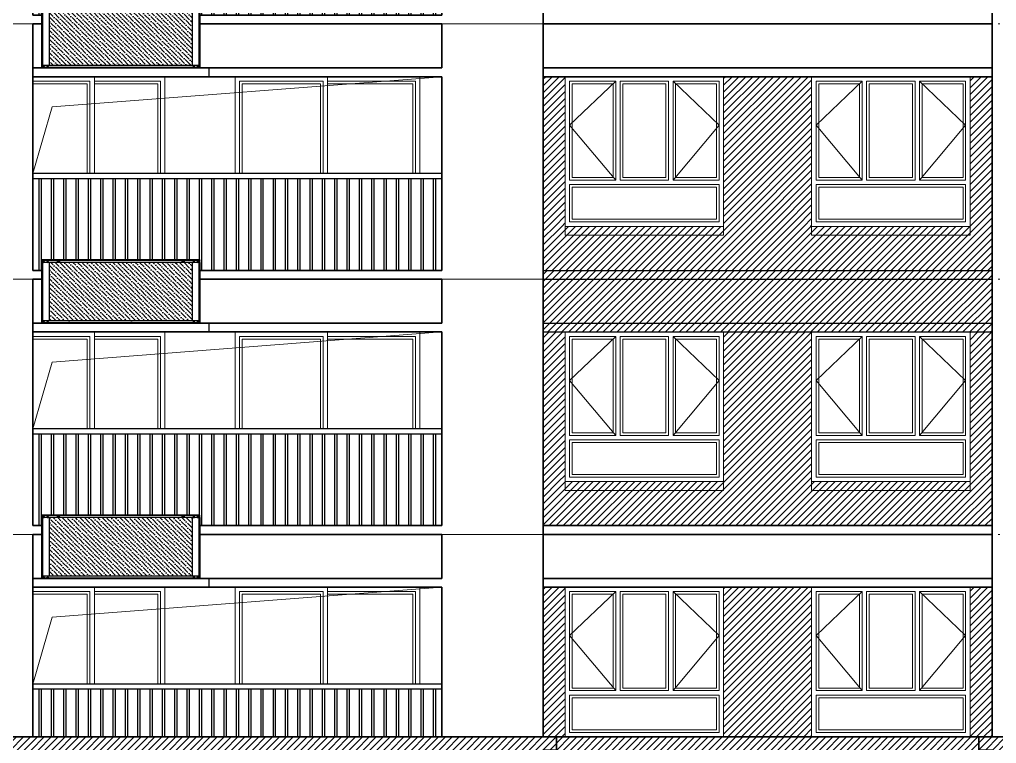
# Model space of a CAD drawing. Extents: x -518115 to 389031, y -231062 to 1628073.
# Drawn here: x 29817 to 40917, y 129774 to 137999 of the extents above; entities that cross this region are included whole.
import ezdxf
from ezdxf.xclip import XClip

# ---------------------------------------------------------------- set-up
doc = ezdxf.new("R2010")
doc.units = 0
doc.header["$LTSCALE"] = 1000
doc.header["$MEASUREMENT"] = 0
doc.header["$XCLIPFRAME"] = 0
doc.linetypes.add('DOTE', pattern=[2.4200000000000004, 2, -0.2, 0.02, -0.2])
for name, color, linetype in [('3-剖面填充（细）', 250, 'Continuous'), ('Stair-栏杆', 142, 'Continuous'), ('修改标示', 212, 'Continuous')]:
    doc.layers.add(name, color=color, linetype=linetype)
for name, color, linetype, lineweight in [('DOTE', 19, 'DOTE', 9), ('WALL', 9, 'Continuous', 40), ('WINDOW', 144, 'Continuous', 15), ('立面-中轮廓线', 213, 'Continuous', 35), ('立面-普通轮廓', 7, 'Continuous', 18), ('立面-洞口示意', 152, 'Continuous', 13), ('立面-窗开启线', 250, 'Continuous', 13)]:
    doc.layers.add(name, color=color, linetype=linetype, lineweight=lineweight)
pattern_1 = [(45, (-407299.9999999654, 91072.63961436594), (-39.28862052967754, 39.28862052967754), [])]
pattern_2 = [(45, (0, 0), (-39.28862052967754, 39.28862052967754), [])]
pattern_3 = [(45, (-407299.9999999654, 85272.63961436594), (-39.28862052967754, 39.28862052967754), [])]

# ---------------------------------------------------------------- blocks, each defined once
blk = doc.blocks.new('GHFHTFHFTHF')
at = {"layer": '3-剖面填充（细）'}
h = blk.add_hatch(dxfattribs=at)
h.set_pattern_fill('ANSI31', color=256, scale=35)
h.set_pattern_definition(pattern_2)
h.paths.add_polyline_path([(443066.5721629948, 44576.00000000252), (443316.5787164184, 44576.00000000246), (443316.5787164188, 46275.99999999823), (443066.5721629952, 46275.99999999817)])
h = blk.add_hatch(dxfattribs=at)
h.set_pattern_fill('ANSI31', color=256, scale=35)
h.set_pattern_definition(pattern_2)
h.paths.add_polyline_path([(445116.5790018001, 44576.00000000252), (446116.5852215823, 44576.00000000242), (446116.5852215827, 46275.99999999819), (445116.5790018005, 46275.99999999817)])
h = blk.add_hatch(dxfattribs=at)
h.set_pattern_fill('ANSI31', color=256, scale=35)
h.set_pattern_definition(pattern_2)
h.paths.add_polyline_path([(447916.578987839, 44576.00000000252), (448166.5855412626, 44576.00000000246), (448166.585541263, 46275.99999999823), (447916.5789878394, 46275.99999999817)])
h = blk.add_hatch(dxfattribs=at)
h.set_pattern_fill('ANSI31', color=256, scale=35)
h.set_pattern_definition(pattern_2)
h.paths.add_polyline_path([(443066.57868212, 44075.99999999988), (448166.5855412631, 44076.00000000652), (448166.5855412631, 44576.00000000698), (443066.57868212, 44576.00000000023)])
blk = doc.blocks.new('A$C6BC36758')
at = {"layer": 'WINDOW'}
for points in [[(-1750.000285381684, 1650), (-1225.000285381684, 1650), (-1225.000285381684, 525), (-1750.000285381684, 525)], [(-1175.000285381684, 1650), (-624.9999999997672, 1650), (-624.9999999997672, 525), (-1175.000285381684, 525)], [(-50, 1650), (-575, 1650), (-575, 525), (-50, 525)], [(-1750.000285381684, 475), (-50, 475), (-50, 50), (-1750.000285381684, 50)]]:
    blk.add_lwpolyline(points, close=True, dxfattribs=at)
at = {"layer": 'WINDOW', "color": 250}
for points in [[(-1720.000285381684, 1620), (-1255.000285381684, 1620), (-1255.000285381684, 555), (-1720.000285381684, 555)], [(-1145.000285381684, 1620), (-654.9999999997672, 1620), (-654.9999999997672, 555), (-1145.000285381684, 555)], [(-80, 1620), (-545, 1620), (-545, 555), (-80, 555)], [(-1720.000285381684, 445), (-80, 445), (-80, 80), (-1720.000285381684, 80)]]:
    blk.add_lwpolyline(points, close=True, dxfattribs=at)
at = {"layer": '立面-普通轮廓'}
blk.add_lwpolyline([(-1800.000285381684, 1700), (0, 1700), (0, 0), (-1800.000285381684, 0)], close=True, dxfattribs=at)
at = {"layer": '立面-窗开启线', "color": 251, "ltscale": 0.5, "true_color": 0x636466}
for points in [[(-1225.000285381684, 1650), (-1750.000285381684, 1150), (-1225.000285381684, 525)], [(-575, 1650), (-50, 1150), (-575, 525)]]:
    blk.add_lwpolyline(points, dxfattribs=at)
blk = doc.blocks.new('hfhfthfthf')
at = {"layer": 'Stair-栏杆'}
for p, q in [((424316.5786998163, 36475.99991834373), (428966.5787161089, 36475.99991834373)), ((424316.5786998163, 36415.99991834466), (428966.5787161089, 36415.99991834466))]:
    blk.add_line(p, q, dxfattribs=at)
for points in [[(424386.5786998165, 35376), (424386.5786998165, 36415.99991834466)], [(424416.5786998165, 36415.99991834466), (424416.5786998165, 35376)], [(424526.5786998165, 35376), (424526.5786998165, 36415.99991834466)], [(424556.5786998165, 36415.99991834466), (424556.5786998165, 35376)], [(424666.5786998165, 35376), (424666.5786998165, 36415.99991834466)], [(424696.5786998165, 36415.99991834466), (424696.5786998165, 35376)], [(424806.5786998165, 35376), (424806.5786998165, 36415.99991834466)], [(424836.5786998165, 36415.99991834466), (424836.5786998165, 35376)], [(424946.5786998165, 35376), (424946.5786998165, 36415.99991834466)], [(424976.5786998165, 36415.99991834466), (424976.5786998165, 35376)], [(425086.5786998165, 35376), (425086.5786998165, 36415.99991834466)], [(425116.5786998165, 36415.99991834466), (425116.5786998165, 35376)], [(425226.5786998165, 35376), (425226.5786998165, 36415.99991834466)], [(425256.5786998165, 36415.99991834466), (425256.5786998165, 35376)], [(425366.5786998165, 35376), (425366.5786998165, 36415.99991834466)], [(425396.5786998165, 36415.99991834466), (425396.5786998165, 35376)], [(425506.5786998165, 35376), (425506.5786998165, 36415.99991834466)], [(425536.5786998165, 36415.99991834466), (425536.5786998165, 35376)], [(425646.5786998165, 35376), (425646.5786998165, 36415.99991834466)], [(425676.5786998165, 36415.99991834466), (425676.5786998165, 35376)], [(425786.5786998165, 35376), (425786.5786998165, 36415.99991834466)], [(425816.5786998165, 36415.99991834466), (425816.5786998165, 35376)], [(425926.5786998165, 35376), (425926.5786998165, 36415.99991834466)], [(425956.5786998165, 36415.99991834466), (425956.5786998165, 35376)], [(426066.5786998165, 35376), (426066.5786998165, 36415.99991834466)], [(426096.5786998165, 36415.99991834466), (426096.5786998165, 35376)], [(426206.5786998165, 35376), (426206.5786998165, 36415.99991834466)], [(426236.5786998165, 36415.99991834466), (426236.5786998165, 35376)], [(426346.5786998165, 35376), (426346.5786998165, 36415.99991834466)], [(426376.5786998165, 36415.99991834466), (426376.5786998165, 35376)], [(426486.5786998165, 35376), (426486.5786998165, 36415.99991834466)], [(426516.5786998165, 36415.99991834466), (426516.5786998165, 35376)], [(426626.5786998165, 35376), (426626.5786998165, 36415.99991834466)], [(426656.5786998165, 36415.99991834466), (426656.5786998165, 35376)], [(426766.5786998165, 35376), (426766.5786998165, 36415.99991834466)], [(426796.5786998165, 36415.99991834466), (426796.5786998165, 35376)], [(426906.5786998165, 35376), (426906.5786998165, 36415.99991834466)], [(426936.5786998165, 36415.99991834466), (426936.5786998165, 35376)], [(427046.5786998165, 35376), (427046.5786998165, 36415.99991834466)], [(427076.5786998165, 36415.99991834466), (427076.5786998165, 35376)], [(427186.5786998165, 35376), (427186.5786998165, 36415.99991834466)], [(427216.5786998165, 36415.99991834466), (427216.5786998165, 35376)], [(427326.5786998165, 35376), (427326.5786998165, 36415.99991834466)], [(427356.5786998165, 36415.99991834466), (427356.5786998165, 35376)], [(427466.5786998165, 35376), (427466.5786998165, 36415.99991834466)], [(427496.5786998165, 36415.99991834466), (427496.5786998165, 35376)], [(427606.5786998165, 35376), (427606.5786998165, 36415.99991834466)], [(427636.5786998165, 36415.99991834466), (427636.5786998165, 35376)], [(427746.5786998165, 35376), (427746.5786998165, 36415.99991834466)], [(427776.5786998165, 36415.99991834466), (427776.5786998165, 35376)], [(427886.5786998165, 35376), (427886.5786998165, 36415.99991834466)], [(427916.5786998165, 36415.99991834466), (427916.5786998165, 35376)], [(428026.5786998165, 35376), (428026.5786998165, 36415.99991834466)], [(428056.5786998165, 36415.99991834466), (428056.5786998165, 35376)], [(428166.5786998165, 35376), (428166.5786998165, 36415.99991834466)], [(428196.5786998165, 36415.99991834466), (428196.5786998165, 35376)], [(428306.5786998165, 35376), (428306.5786998165, 36415.99991834466)], [(428336.5786998165, 36415.99991834466), (428336.5786998165, 35376)], [(428446.5786998165, 35376), (428446.5786998165, 36415.99991834466)], [(428476.5786998165, 36415.99991834466), (428476.5786998165, 35376)], [(428586.5786998165, 35376), (428586.5786998165, 36415.99991834466)], [(428616.5786998165, 36415.99991834466), (428616.5786998165, 35376)], [(428726.5786998165, 35376), (428726.5786998165, 36415.99991834466)], [(428756.5786998165, 36415.99991834466), (428756.5786998165, 35376)], [(428866.5786998165, 35376), (428866.5786998165, 36415.99991834466)], [(428896.5786998165, 36415.99991834466), (428896.5786998165, 35376)]]:
    blk.add_lwpolyline(points, dxfattribs=at)
blk = doc.blocks.new('A$C41BE1890')
at = {"layer": 'WINDOW'}
blk.add_line((-1050.000142690842, 2299.999999992666), (-1050.000142690842, 0), dxfattribs=at)
for points in [[(-2050.000285381684, 2249.999999992666), (-1100.000142690784, 2249.999999992608), (-1100.000142690784, 49.99999999994179), (-2050.000285381684, 50)], [(-49.99999999988358, 2249.999999992666), (-1050.000142690784, 2249.999999992608), (-1050.000142690784, 49.99999999994179), (-49.99999999988358, 50)]]:
    blk.add_lwpolyline(points, close=True, dxfattribs=at)
at = {"layer": 'WINDOW', "color": 250}
blk.add_lwpolyline([(-2020.000285381684, 2219.999999992666), (-1130.000142690784, 2219.999999992608), (-1130.000142690784, 79.99999999994179), (-2020.000285381684, 80)], close=True, dxfattribs=at)
blk.add_lwpolyline([(-1050.000142690842, 80), (-79.99999999988358, 80), (-79.99999999988358, 2219.999999992666), (-1050.000142690842, 2219.999999992666)], dxfattribs=at)
at = {"layer": '立面-普通轮廓'}
blk.add_lwpolyline([(-2100.000285381684, 2299.999999992666), (0, 2299.999999992666), (0, 0), (-2100.000285381684, 0)], close=True, dxfattribs=at)
blk = doc.blocks.new('A$C28396737')
at = {"layer": 'WINDOW'}
blk.add_line((-800.000142690842, 2299.999999992666), (-800.000142690842, 0), dxfattribs=at)
for points in [[(-1550.000285381684, 2249.999999992666), (-850.0001426907838, 2249.999999992608), (-850.0001426907838, 49.99999999994179), (-1550.000285381684, 50)], [(-49.99999999988358, 2249.999999992666), (-800.0001426907838, 2249.999999992608), (-800.0001426907838, 49.99999999994179), (-49.99999999988358, 50)]]:
    blk.add_lwpolyline(points, close=True, dxfattribs=at)
at = {"layer": 'WINDOW', "color": 250}
blk.add_lwpolyline([(-1520.000285381684, 2219.999999992666), (-880.0001426907838, 2219.999999992608), (-880.0001426907838, 79.99999999994179), (-1520.000285381684, 80)], close=True, dxfattribs=at)
blk.add_lwpolyline([(-800.000142690842, 80), (-79.99999999988358, 80), (-79.99999999988358, 2219.999999992666), (-800.000142690842, 2219.999999992666)], dxfattribs=at)
at = {"layer": '立面-普通轮廓'}
blk.add_lwpolyline([(-1600.000285381684, 2299.999999992666), (0, 2299.999999992666), (0, 0), (-1600.000285381684, 0)], close=True, dxfattribs=at)
blk = doc.blocks.new('GDGTFHFHFGHB')
at = {"layer": '立面-中轮廓线'}
for p, q in [((437266.5787031449, 38176.00000000002), (437266.5787031449, 35375.99999999977)), ((441916.5787194376, 38176.00000000001), (441916.5787194376, 37676.00000000012)), ((443066.57868212, 38176.00000000001), (443066.57868212, 35276.00000000003)), ((448166.5855412631, 38176.00000000001), (448166.5855412631, 35276.00000000003)), ((441916.5787194376, 37576.00000000012), (441916.5787194376, 35375.99999999977))]:
    blk.add_line(p, q, dxfattribs=at)
for points in [[(441916.5787194376, 37676.00000000012), (437266.5787031449, 37676.00000000012)], [(437266.5787031449, 37576.00000000055), (441916.5787194376, 37576.00000000012)], [(441916.5787194376, 35375.99999999977), (437266.5787031449, 35375.99999999977)], [(437266.5787031449, 35276.0000000002), (441916.5787194376, 35275.99999999977)]]:
    blk.add_lwpolyline(points, dxfattribs=at)
at = {"layer": '立面-普通轮廓'}
for points in [[(445116.5855209253, 35776.00000000023), (445116.5855209253, 35876.00000000023), (443316.5787164217, 35876.00000000035), (443316.57871638, 35776.00000000058), (445116.5787164188, 35776.00000000023)], [(446116.5787024578, 35776.00000000023), (446116.5787024578, 35876.00000000023), (447916.5855069614, 35876.00000000035), (447916.5855070031, 35776.00000000058), (446116.5855069643, 35776.00000000023)]]:
    blk.add_lwpolyline(points, dxfattribs=at)
at = {"layer": '立面-洞口示意'}
blk.add_lwpolyline([(437266.5787031451, 36475.99991834373), (437486.0482857631, 37234.75898119411), (441916.5787194376, 37576.00000000055)], dxfattribs=at)
ref = blk.add_blockref('A$C28396737', (438766.6724194952, 35275.99999999865))
XClip(ref).set_block_clipping_path([(-1500.0937163502676, 1199.9999183437103), (0, 2300.0000000003856)])
ref = blk.add_blockref('A$C41BE1890', (441666.5790020496, 35275.99999999999))
XClip(ref).set_block_clipping_path([(-2100.000285381684, 1199.9999183437394), (0, 2299.9999999926586)])
for p in [(445116.5790018003, 35876.00000000035), (447916.5855069642, 35876.00000000035)]:
    blk.add_blockref('A$C6BC36758', p)
at = {"xscale": -1}
blk.add_blockref('hfhfthfthf', (866233.1574192538, 0), dxfattribs=at)
blk = doc.blocks.new('A$C0FC9229A')
at = {"color": 164}
blk.add_wipeout([(1079.579837211702, 1056.4612844407857), (1079.0798372109443, 1056.961284441528), (-922.9201627899898, 1056.9612844389592), (-923.4201627882102, 1056.4612844407295), (-923.4201627881281, 1026.9612844414949), (-921.9201627881267, 1026.9612844417134), (-921.9201627881266, 286.96128444166413), (-923.4201627881263, 286.96128444170995), (-923.4201627882101, 257.4612844426099), (-922.92016278999, 256.96128444438006), (1079.0798372109446, 256.96128444187), (1079.5798372117024, 257.4612844426122), (1079.5798372118738, 286.9612844416141), (1078.0798372118734, 286.961284441712), (1078.0798372118734, 1026.9612844416044), (1079.5798372118675, 1026.9612844419455)], dxfattribs=at).translate(0, 0, -1e-08).dxf.layer = 'WALL'
h = blk.add_hatch()
h.set_pattern_fill('ANSI36', color=164, scale=25, style=0)
h.set_pattern_definition([(45, (0, 0), (21.04747528375584, 77.17407604043804), [99.21875, -19.84375, 0, -19.84375])])
h.paths.add_polyline_path([(982.5813084756956, 286.9612844416974), (982.5813084756956, 1026.961284441697), (-825.9216340542771, 1026.961284441671), (-825.9216340542771, 286.9612844416711)])
for p, q in [((-923.4201627881266, 1026.96128444167), (-923.4201627881266, 1056.461284440738)), ((-923.4201627881266, 1056.461284440738), (-922.9201627899893, 1056.461284440738)), ((-923.4201627881266, 1051.754177659896), (1079.579837211873, 1051.754177659925)), ((-923.4201627881266, 1026.96128444167), (1079.579837211873, 1026.961284441699)), ((-922.9201627899893, 1056.961284441553), (1079.079837210942, 1056.961284441582)), ((-922.9201627899893, 1026.96128444167), (-922.9201627899893, 1056.961284441553)), ((-922.9201627899893, 1056.814837830636), (1079.079837210942, 1056.814837830665)), ((-922.9201627899893, 1052.107731049909), (1079.079837210942, 1052.107731049939)), ((-921.9201627881266, 286.9612844416697), (-921.9201627881266, 1026.96128444167)), ((-921.5666091800667, 1026.96128444167), (-921.5666091800667, 286.9613622748584)), ((-921.0716340537183, 286.9612844416697), (-921.0716340537183, 1026.96128444167)), ((-912.068080663681, 1026.96128444167), (-912.068080663681, 286.9612844416697)), ((-911.9201627885923, 1056.814837830636), (-911.9201627885923, 1026.96128444167)), ((-911.7145272712223, 1026.96128444167), (-911.7145272712223, 286.9612844416697)), ((-896.9201627885923, 1039.848035787727), (-899.4201627899893, 1038.404660114698)), ((-899.4201627899893, 1038.404660114698), (-899.4201627899893, 1035.517908768525)), ((-899.4201627899893, 1035.517908768525), (-896.9201627885923, 1034.074533095496)), ((-896.9201627885923, 1029.606468328537), (-896.9201627885923, 1044.316100554686)), ((-894.4201627899893, 1038.404660114698), (-896.9201627885923, 1039.848035787727)), ((-896.9201627885923, 1034.074533095496), (-894.4201627899893, 1035.517908768525)), ((-894.4201627899893, 1035.517908768525), (-894.4201627899893, 1038.404660114698)), ((-846.9201627885923, 1039.848035787727), (-849.4201627899893, 1038.404660114698)), ((-849.4201627899893, 1038.404660114698), (-849.4201627899893, 1035.517908768525)), ((-849.4201627899893, 1035.517908768525), (-846.9201627885923, 1034.074533095496)), ((-846.9201627885923, 1029.606468328537), (-846.9201627885923, 1044.316100554686)), ((-844.4201627899893, 1038.404660114698), (-846.9201627885923, 1039.848035787727)), ((-846.9201627885923, 1034.074533095496), (-844.4201627899893, 1035.517908768525)), ((-844.4201627899893, 1035.517908768525), (-844.4201627899893, 1038.404660114698)), ((-826.4216340524144, 1026.96128444167), (-826.4216340524144, 286.9612844416697)), ((-825.9216340542771, 1026.96128444167), (-825.9216340542771, 286.9612844416697)), ((-719.7339139464311, 1044.642090430745), (-703.1064116298221, 1044.642090430745)), ((-719.7339139464311, 1034.852737898735), (-703.1064116298221, 1034.852737898735)), ((-711.4201627881266, 1054.099483286176), (-711.4201627881266, 1025.40696208764)), ((859.2660860535689, 1044.642090430774), (875.8935883701779, 1044.642090430774)), ((859.2660860535689, 1034.852737898764), (875.8935883701779, 1034.852737898764)), ((867.5798372118734, 1054.099483286205), (867.5798372118734, 1025.406962087669)), ((982.5813084756956, 1026.961284441699), (982.5813084756956, 286.9612844416988)), ((1003.079837209545, 1039.848035787756), (1000.579837210942, 1038.404660114727)), ((1000.579837210942, 1038.404660114727), (1000.579837210942, 1035.517908768554)), ((1000.579837210942, 1035.517908768554), (1003.079837209545, 1034.074533095525)), ((1003.079837209545, 1029.606468328566), (1003.079837209545, 1044.316100554715)), ((1005.579837210942, 1038.404660114727), (1003.079837209545, 1039.848035787756)), ((1003.079837209545, 1034.074533095525), (1005.579837210942, 1035.517908768554)), ((1005.579837210942, 1035.517908768554), (1005.579837210942, 1038.404660114727)), ((1053.079837211873, 1039.848035787756), (1050.579837210942, 1038.404660114727)), ((1050.579837210942, 1038.404660114727), (1050.579837210942, 1035.517908768554)), ((1050.579837210942, 1035.517908768554), (1053.079837211873, 1034.074533095525)), ((1053.079837209545, 1029.606468328566), (1053.079837209545, 1044.316100554715)), ((1055.579837210942, 1038.404660114727), (1053.079837211873, 1039.848035787756)), ((1053.079837211873, 1034.074533095525), (1055.579837210942, 1035.517908768554)), ((1055.579837210942, 1035.517908768554), (1055.579837210942, 1038.404660114727)), ((1067.874201694503, 1026.961284441699), (1067.874201694503, 286.9612844416988)), ((1068.079837211873, 1056.961284441582), (1068.079837211873, 1026.961284441699)), ((1068.227755086962, 1026.961284441699), (1068.227755086962, 286.9612844416988)), ((1077.231308476999, 286.9612844416988), (1077.231308476999, 1026.961284441699)), ((1077.726283603348, 1026.961284441699), (1077.726283603348, 286.9613622748875)), ((1078.079837211873, 286.9612844416988), (1078.079837211873, 1026.961284441699)), ((1079.079837210942, 1026.961284441699), (1079.079837210942, 1056.961284441582)), ((1079.579837211873, 1056.461284440767), (1079.079837210942, 1056.461284440767)), ((1079.579837211873, 1026.961284441699), (1079.579837211873, 1056.461284440767)), ((-923.4201627881266, 286.9612844416697), (1079.579837211873, 286.9612844416988)), ((-923.4201627881266, 286.9612844416697), (-923.4201627881266, 257.461284442601)), ((-923.4201627881266, 262.1683912233275), (1079.579837211873, 262.1683912233566)), ((-923.4201627881266, 257.461284442601), (-922.9201627899893, 257.461284442601)), ((-922.9201627899893, 286.9612844416697), (-922.9201627899893, 256.9612844417861)), ((-922.9201627899893, 261.8148378334299), (1079.079837210942, 261.814837833459)), ((-922.9201627899893, 257.107731052587), (1079.079837210942, 257.1077310526161)), ((-922.9201627899893, 256.9612844417861), (1079.079837210942, 256.9612844418152)), ((-921.9201627881266, 286.9612844416697), (-825.9216340542771, 286.9612844416697)), ((-911.9201627885923, 257.107731052587), (-911.9201627885923, 286.9612844416697)), ((-899.4201627899893, 278.4046601146983), (-896.9201627885923, 279.8480357878434)), ((-899.4201627899893, 275.5179087686411), (-899.4201627899893, 278.4046601146983)), ((-896.9201627885923, 274.0745330956124), (-899.4201627899893, 275.5179087686411)), ((-896.9201627885923, 284.3161005548027), (-896.9201627885923, 269.6064683286531)), ((-896.9201627885923, 279.8480357878434), (-894.4201627899893, 278.4046601146983)), ((-894.4201627899893, 275.5179087686411), (-896.9201627885923, 274.0745330956124)), ((-894.4201627899893, 278.4046601146983), (-894.4201627899893, 275.5179087686411)), ((-849.4201627899893, 278.4046601146983), (-846.9201627885923, 279.8480357878434)), ((-849.4201627899893, 275.5179087686411), (-849.4201627899893, 278.4046601146983)), ((-846.9201627885923, 274.0745330956124), (-849.4201627899893, 275.5179087686411)), ((-846.9201627885923, 284.3161005548027), (-846.9201627885923, 269.6064683286531)), ((-846.9201627885923, 279.8480357878434), (-844.4201627899893, 278.4046601146983)), ((-844.4201627899893, 275.5179087686411), (-846.9201627885923, 274.0745330956124)), ((-844.4201627899893, 278.4046601146983), (-844.4201627899893, 275.5179087686411)), ((1000.579837210942, 278.4046601148439), (1003.079837209545, 279.8480357878725)), ((1000.579837210942, 275.5179087686702), (1000.579837210942, 278.4046601148439)), ((1003.079837209545, 274.0745330956415), (1000.579837210942, 275.5179087686702)), ((1003.079837209545, 284.3161005548318), (1003.079837209545, 269.6064683286822)), ((1003.079837209545, 279.8480357878725), (1005.579837210942, 278.4046601148439)), ((1005.579837210942, 275.5179087686702), (1003.079837209545, 274.0745330956415)), ((1005.579837210942, 278.4046601148439), (1005.579837210942, 275.5179087686702)), ((1050.579837210942, 278.4046601148439), (1053.079837211873, 279.8480357878725)), ((1050.579837210942, 275.5179087686702), (1050.579837210942, 278.4046601148439)), ((1053.079837211873, 274.0745330956415), (1050.579837210942, 275.5179087686702)), ((1053.079837209545, 284.3161005548318), (1053.079837209545, 269.6064683286822)), ((1053.079837211873, 279.8480357878725), (1055.579837210942, 278.4046601148439)), ((1055.579837210942, 275.5179087686702), (1053.079837211873, 274.0745330956415)), ((1055.579837210942, 278.4046601148439), (1055.579837210942, 275.5179087686702)), ((1068.079837211873, 256.9612844418152), (1068.079837211873, 286.9612844416988)), ((1079.079837210942, 286.9612844416988), (1079.079837210942, 256.9612844418152)), ((1079.579837211873, 257.4612844426301), (1079.079837210942, 257.4612844426301)), ((1079.579837211873, 286.9612844416988), (1079.579837211873, 257.4612844426301))]:
    blk.add_line(p, q, dxfattribs=at)
for points in [[(-923.4201627881266, 1051.754177659896), (-923.382646670565, 1051.888544058689), (-923.2743637273088, 1052.003718933818), (-923.1117844744585, 1052.080736328644), (-922.9201627899893, 1052.107731049909)], [(1079.579837211873, 1051.754177659925), (1079.541776977945, 1051.889476683282), (1079.433390601072, 1052.004177660274), (1079.271178926341, 1052.080818401126), (1079.079837210942, 1052.107731049939)], [(-923.4201627881266, 262.1683912233275), (-923.382646670565, 262.0340248246503), (-923.2743637273088, 261.9188499495212), (-923.1117844744585, 261.8418325546954), (-922.9201627899893, 261.8148378334299)], [(1079.579837211873, 262.1683912233566), (1079.541776977945, 262.0330922001158), (1079.433390601072, 261.9183912230073), (1079.271178926341, 261.8417504822719), (1079.079837210942, 261.814837833459)]]:
    blk.add_lwpolyline(points, dxfattribs=at)
for centre, radius in [((-896.9201627885923, 1036.96128444167), 9.999999999959998), ((-896.9201627885923, 1036.96128444167), 9.499999999199998), ((-846.9201627885923, 1036.96128444167), 9.999999999959998), ((-846.9201627885923, 1036.96128444167), 9.499999999199998), ((1003.079837209545, 1036.961284441699), 9.999999999959998), ((1003.079837209545, 1036.961284441699), 9.499999999199998), ((1053.079837211873, 1036.961284441699), 9.999999999959998), ((1053.079837211873, 1036.961284441699), 9.499999999199998), ((-896.9201627885923, 276.9612844416697), 9.999999999959998), ((-896.9201627885923, 276.9612844416697), 9.499999999199998), ((-846.9201627885923, 276.9612844416697), 9.999999999959998), ((-846.9201627885923, 276.9612844416697), 9.499999999199998), ((1003.079837209545, 276.9612844416988), 9.999999999959998), ((1003.079837209545, 276.9612844416988), 9.499999999199998), ((1053.079837211873, 276.9612844416988), 9.999999999959998), ((1053.079837211873, 276.9612844416988), 9.499999999199998)]:
    blk.add_circle(centre, radius, dxfattribs=at)
for centre, radius, start, end in [((-922.9201627899893, 1056.461284440738), 0.4999999982210284, 90, 180), ((-719.9783924506046, 1039.74741416474), 4.900778049206776, 87.14057591316207, 272.8594240868379), ((-702.8619331256486, 1039.74741416474), 4.900778049206776, 267.1405759131621, 92.85942408683792), ((859.0216075493954, 1039.747414164769), 4.900778049206776, 87.14057591316207, 272.8594240868379), ((876.1380668743514, 1039.747414164769), 4.900778049206776, 267.1405759131621, 92.85942408683792), ((1079.079837210942, 1056.461284440767), 0.5000000007600001, 0, 90), ((-922.9201627899893, 257.461284442601), 0.4999999982210284, 180, 270), ((1079.079837210942, 257.4612844426301), 0.5000000007600001, 270, 0)]:
    blk.add_arc(centre, radius, start, end, dxfattribs=at)

msp = doc.modelspace()

# ---------------------------------------------------------------- hatches: boundary and pattern name
at = {"layer": '3-剖面填充（细）'}
h = msp.add_hatch(dxfattribs=at)
h.set_pattern_fill('ANSI31', color=256, scale=35)
h.set_pattern_definition(pattern_1)
h.paths.add_polyline_path([(35766.5721630294, 135648.6396143684), (36016.57871645305, 135648.6396143684), (36016.57871645346, 137348.6396143642), (35766.57216302981, 137348.6396143641)])
h = msp.add_hatch(dxfattribs=at)
h.set_pattern_fill('ANSI31', color=256, scale=35)
h.set_pattern_definition(pattern_1)
h.paths.add_polyline_path([(37816.57900183473, 135648.6396143684), (38816.5852216169, 135648.6396143684), (38816.58522161731, 137348.6396143641), (37816.57900183514, 137348.6396143641)])
h = msp.add_hatch(dxfattribs=at)
h.set_pattern_fill('ANSI31', color=256, scale=35)
h.set_pattern_definition(pattern_1)
h.paths.add_polyline_path([(40616.57898787363, 135648.6396143684), (40866.58554129727, 135648.6396143684), (40866.58554129768, 137348.6396143642), (40616.57898787403, 137348.6396143641)])
h = msp.add_hatch(dxfattribs=at)
h.set_pattern_fill('ANSI31', color=256, scale=35)
h.set_pattern_definition(pattern_1)
h.paths.add_polyline_path([(35766.57868215465, 135148.6396143658), (40866.58554129774, 135148.6396143725), (40866.58554129774, 135648.6396143729), (35766.57868215465, 135648.6396143662)])
h = msp.add_hatch(dxfattribs=at)
h.set_pattern_fill('ANSI31', color=256, scale=35)
h.set_pattern_definition([(45, (-407299.9999999654, 99772.63961436594), (-39.28862052967754, 39.28862052967754), [])])
h.paths.add_polyline_path([(35766.57868215459, 134448.6396143629), (40866.58554129768, 134448.6396143695), (40866.58554129774, 135148.6396143721), (35766.57868215465, 135148.6396143654)])
h = msp.add_hatch(dxfattribs=at)
h.set_pattern_fill('ANSI31', color=256, scale=35)
h.set_pattern_definition(pattern_3)
h.paths.add_polyline_path([(35766.5721630294, 129848.6396143684), (36016.57871645305, 129848.6396143684), (36016.57871645346, 131548.6396143642), (35766.57216302981, 131548.6396143641)])
h = msp.add_hatch(dxfattribs=at)
h.set_pattern_fill('ANSI31', color=256, scale=35)
h.set_pattern_definition(pattern_3)
h.paths.add_polyline_path([(37816.57900183473, 129848.6396143684), (38816.5852216169, 129848.6396143684), (38816.58522161731, 131548.6396143641), (37816.57900183514, 131548.6396143641)])
h = msp.add_hatch(dxfattribs=at)
h.set_pattern_fill('ANSI31', color=256, scale=35)
h.set_pattern_definition(pattern_3)
h.paths.add_polyline_path([(40616.57898787363, 129848.6396143684), (40866.58554129727, 129848.6396143684), (40866.58554129768, 131548.6396143642), (40616.57898787403, 131548.6396143641)])
h = msp.add_hatch(dxfattribs=at)
h.set_pattern_fill('ANSI31', color=256, scale=35)
h.set_pattern_definition([(45, (-405399.9999656666, 85272.63961436524), (-39.28862052967754, 39.28862052967754), [])])
h.paths.add_polyline_path([(15716.57873716863, 129698.6396143651), (60916.58548628382, 129698.6396143522), (60916.58548628376, 129848.6396143593), (15716.57873716857, 129848.6396143655)])

# ---------------------------------------------------------------- linework, layer by layer
at = {"color": 7}
for p, q in [((35766.57868215453, 135148.6396143655), (40866.58554129768, 135148.6396143655)), ((35766.57868215453, 135048.6396143659), (40866.58554129768, 135048.6396143659)), ((35766.57868215453, 134548.6396143661), (40866.58554129768, 134548.6396143661)), ((35766.57868215453, 134448.6396143654), (40866.58554129768, 134448.6396143654))]:
    msp.add_line(p, q, dxfattribs=at)
at = {"layer": 'DOTE', "linetype": 'DOTE'}
for p, q in [((12116.57870284072, 137948.6396143659), (64516.57870186737, 137948.6396143661)), ((12116.57870284072, 135048.6396143659), (64516.57870186737, 135048.6396143661)), ((12116.57870284072, 132148.6396143659), (64516.57870186737, 132148.6396143661))]:
    msp.add_line(p, q, dxfattribs=at)
at = {"layer": 'Stair-栏杆'}
for p, q in [((34616.57871947216, 130448.6395327097), (29966.57870317949, 130448.6395327097)), ((34616.57871947216, 130388.6395327106), (29966.57870317949, 130388.6395327106))]:
    msp.add_line(p, q, dxfattribs=at)
for points in [[(30036.57871947193, 130388.6395327106), (30036.57871947193, 129848.6396143655)], [(30066.57871947193, 129848.6396143655), (30066.57871947193, 130388.6395327106)], [(30176.57871947193, 130388.6395327106), (30176.57871947193, 129848.6396143655)], [(30206.57871947193, 129848.6396143655), (30206.57871947193, 130388.6395327106)], [(30316.57871947193, 130388.6395327106), (30316.57871947193, 129848.6396143655)], [(30346.57871947193, 129848.6396143655), (30346.57871947193, 130388.6395327106)], [(30456.57871947193, 130388.6395327106), (30456.57871947193, 129848.6396143655)], [(30486.57871947193, 129848.6396143655), (30486.57871947193, 130388.6395327106)], [(30596.57871947193, 130388.6395327106), (30596.57871947193, 129848.6396143655)], [(30626.57871947193, 129848.6396143655), (30626.57871947193, 130388.6395327106)], [(30736.57871947193, 130388.6395327106), (30736.57871947193, 129848.6396143655)], [(30766.57871947193, 129848.6396143655), (30766.57871947193, 130388.6395327106)], [(30876.57871947193, 130388.6395327106), (30876.57871947193, 129848.6396143655)], [(30906.57871947193, 129848.6396143655), (30906.57871947193, 130388.6395327106)], [(31016.57871947193, 130388.6395327106), (31016.57871947193, 129848.6396143655)], [(31046.57871947193, 129848.6396143655), (31046.57871947193, 130388.6395327106)], [(31156.57871947193, 130388.6395327106), (31156.57871947193, 129848.6396143655)], [(31186.57871947193, 129848.6396143655), (31186.57871947193, 130388.6395327106)], [(31296.57871947193, 130388.6395327106), (31296.57871947193, 129848.6396143655)], [(31326.57871947193, 129848.6396143655), (31326.57871947193, 130388.6395327106)], [(31436.57871947193, 130388.6395327106), (31436.57871947193, 129848.6396143655)], [(31466.57871947193, 129848.6396143655), (31466.57871947193, 130388.6395327106)], [(31576.57871947193, 130388.6395327106), (31576.57871947193, 129848.6396143655)], [(31606.57871947193, 129848.6396143655), (31606.57871947193, 130388.6395327106)], [(31716.57871947193, 130388.6395327106), (31716.57871947193, 129848.6396143655)], [(31746.57871947193, 129848.6396143655), (31746.57871947193, 130388.6395327106)], [(31856.57871947193, 130388.6395327106), (31856.57871947193, 129848.6396143655)], [(31886.57871947193, 129848.6396143655), (31886.57871947193, 130388.6395327106)], [(31996.57871947193, 130388.6395327106), (31996.57871947193, 129848.6396143655)], [(32026.57871947193, 129848.6396143655), (32026.57871947193, 130388.6395327106)], [(32136.57871947193, 130388.6395327106), (32136.57871947193, 129848.6396143655)], [(32166.57871947193, 129848.6396143655), (32166.57871947193, 130388.6395327106)], [(32276.57871947193, 130388.6395327106), (32276.57871947193, 129848.6396143655)], [(32306.57871947193, 129848.6396143655), (32306.57871947193, 130388.6395327106)], [(32416.57871947193, 130388.6395327106), (32416.57871947193, 129848.6396143655)], [(32446.57871947193, 129848.6396143655), (32446.57871947193, 130388.6395327106)], [(32556.57871947193, 130388.6395327106), (32556.57871947193, 129848.6396143655)], [(32586.57871947193, 129848.6396143655), (32586.57871947193, 130388.6395327106)], [(32696.57871947193, 130388.6395327106), (32696.57871947193, 129848.6396143655)], [(32726.57871947193, 129848.6396143655), (32726.57871947193, 130388.6395327106)], [(32836.57871947193, 130388.6395327106), (32836.57871947193, 129848.6396143655)], [(32866.57871947193, 129848.6396143655), (32866.57871947193, 130388.6395327106)], [(32976.57871947193, 130388.6395327106), (32976.57871947193, 129848.6396143655)], [(33006.57871947193, 129848.6396143655), (33006.57871947193, 130388.6395327106)], [(33116.57871947193, 130388.6395327106), (33116.57871947193, 129848.6396143655)], [(33146.57871947193, 129848.6396143655), (33146.57871947193, 130388.6395327106)], [(33256.57871947193, 130388.6395327106), (33256.57871947193, 129848.6396143655)], [(33286.57871947193, 129848.6396143655), (33286.57871947193, 130388.6395327106)], [(33396.57871947193, 130388.6395327106), (33396.57871947193, 129848.6396143655)], [(33426.57871947193, 129848.6396143655), (33426.57871947193, 130388.6395327106)], [(33536.57871947193, 130388.6395327106), (33536.57871947193, 129848.6396143655)], [(33566.57871947193, 129848.6396143655), (33566.57871947193, 130388.6395327106)], [(33676.57871947193, 130388.6395327106), (33676.57871947193, 129848.6396143655)], [(33706.57871947193, 129848.6396143655), (33706.57871947193, 130388.6395327106)], [(33816.57871947193, 130388.6395327106), (33816.57871947193, 129848.6396143655)], [(33846.57871947193, 129848.6396143655), (33846.57871947193, 130388.6395327106)], [(33956.57871947193, 130388.6395327106), (33956.57871947193, 129848.6396143655)], [(33986.57871947193, 129848.6396143655), (33986.57871947193, 130388.6395327106)], [(34096.57871947193, 130388.6395327106), (34096.57871947193, 129848.6396143655)], [(34126.57871947193, 129848.6396143655), (34126.57871947193, 130388.6395327106)], [(34236.57871947193, 130388.6395327106), (34236.57871947193, 129848.6396143655)], [(34266.57871947193, 129848.6396143655), (34266.57871947193, 130388.6395327106)], [(34376.57871947193, 130388.6395327106), (34376.57871947193, 129848.6396143655)], [(34406.57871947193, 129848.6396143655), (34406.57871947193, 130388.6395327106)], [(34516.57871947193, 130388.6395327106), (34516.57871947193, 129848.6396143655)], [(34546.57871947193, 129848.6396143655), (34546.57871947193, 130388.6395327106)]]:
    msp.add_lwpolyline(points, dxfattribs=at)
at = {"layer": '立面-中轮廓线'}
for p, q in [((35766.57868215453, 137948.6396143659), (40866.58554129768, 137948.6396143659)), ((35766.57868215453, 137448.6396143661), (40866.58554129768, 137448.6396143661)), ((35766.57868215453, 137348.6396143654), (40866.58554129768, 137348.6396143654)), ((35766.57868215453, 132248.6396143655), (40866.58554129768, 132248.6396143655)), ((29966.57870317949, 132148.6396143659), (29966.57870317949, 129848.6396143655)), ((34616.57871947216, 132148.6396143659), (34616.57871947216, 131648.6396143661)), ((35766.57868215453, 132148.6396143659), (35766.57868215453, 129848.6396143655)), ((35766.57868215453, 132148.6396143659), (40866.58554129768, 132148.6396143659)), ((40866.58554129768, 132148.6396143659), (40866.58554129768, 129848.6396143655)), ((35766.57868215453, 131648.6396143661), (40866.58554129768, 131648.6396143661)), ((34616.57871947216, 131548.6396143661), (34616.57871947216, 129848.6396143655)), ((35766.57868215453, 131548.6396143654), (40866.58554129768, 131548.6396143654))]:
    msp.add_line(p, q, dxfattribs=at)
at = {"layer": '立面-中轮廓线', "color": 2}
msp.add_line((35766.57868215453, 129848.6396143655), (40866.58554129768, 129848.6396143655), dxfattribs=at)
at = {"layer": '立面-中轮廓线'}
for points in [[(34616.57871947216, 131648.6396143661), (29966.57870317949, 131648.6396143661)], [(29966.57870317949, 131548.6396143665), (34616.57871947216, 131548.6396143661)]]:
    msp.add_lwpolyline(points, dxfattribs=at)
at = {"layer": '立面-中轮廓线', "color": 2}
for points in [[(35766.57868215453, 129598.6396143655), (35766.57868215453, 129698.6396143655), (35916.57868215453, 129698.6396143655), (35916.57868215459, 129848.6396143655), (15716.57873716846, 129848.6396143655), (15716.57873716846, 129698.6396143655), (15866.57873716846, 129698.6396143655), (15866.57873716846, 129598.6396143655)], [(60766.58548628376, 129598.6396143655), (60766.58548628376, 129698.6396143655), (60916.58548628376, 129698.6396143655), (60916.58548628382, 129848.6396143655), (40716.58554129768, 129848.6396143655), (40716.58554129768, 129698.6396143655), (40866.58554129768, 129698.6396143655), (40866.58554129768, 129598.6396143655)]]:
    msp.add_lwpolyline(points, dxfattribs=at)
at = {"layer": '立面-洞口示意'}
msp.add_lwpolyline([(29966.57870317972, 130448.6395327097), (30186.0482857977, 131207.3985955601), (34616.57871947216, 131548.6396143665)], dxfattribs=at)

# ---------------------------------------------------------------- block references
for name, p in [('GDGTFHFHFGHB', (-407299.9999999654, 102672.6396143659)), ('GDGTFHFHFGHB', (-407299.9999999654, 99772.63961436594)), ('GDGTFHFHFGHB', (-407299.9999999654, 96872.63961436594)), ('GHFHTFHFTHF', (-407299.9999999654, 88172.63961436594)), ('A$C6BC36758', (37816.57900183491, 129848.6396143663)), ('A$C6BC36758', (40616.58550699876, 129848.6396143663))]:
    msp.add_blockref(name, p)
ref = msp.add_blockref('A$C28396737', (31466.67241952982, 129248.6396143646))
XClip(ref).set_block_clipping_path([(-1500.0937163502676, 1199.9999183437103), (0, 2300.0000000003856)])
ref = msp.add_blockref('A$C41BE1890', (34366.57900208415, 129248.6396143659))
XClip(ref).set_block_clipping_path([(-2100.000285381684, 1199.9999183437394), (0, 2299.9999999926586)])

# ---------------------------------------------------------------- next in the draw order: block references
at = {"layer": '修改标示', "ltscale": 2, "xscale": -0.8976916526008281, "yscale": 0.8976916526008281, "zscale": 0.8976916526008281}
for p in [(31037.11916710919, 137217.967614281), (31037.11916710919, 134317.967614281), (31037.11916710919, 131417.967614281)]:
    msp.add_blockref('A$C0FC9229A', p, dxfattribs=at)

# ---------------------------------------------------------------- next in the draw order: linework, layer by layer
at = {"color": 2}
for points in [[(29967.0275490089, 137448.6396143661), (31967.0275490089, 137448.6396143661), (31967.0275490089, 137348.6396143662), (29967.0275490089, 137348.6396143662)], [(29967.0275490089, 134548.6396143661), (31967.0275490089, 134548.6396143661), (31967.0275490089, 134448.6396143662), (29967.0275490089, 134448.6396143662)], [(29967.0275490089, 131648.6396143661), (31967.0275490089, 131648.6396143661), (31967.0275490089, 131548.6396143662), (29967.0275490089, 131548.6396143662)]]:
    msp.add_lwpolyline(points, close=True, dxfattribs=at)

doc.saveas('drawing.dxf')
